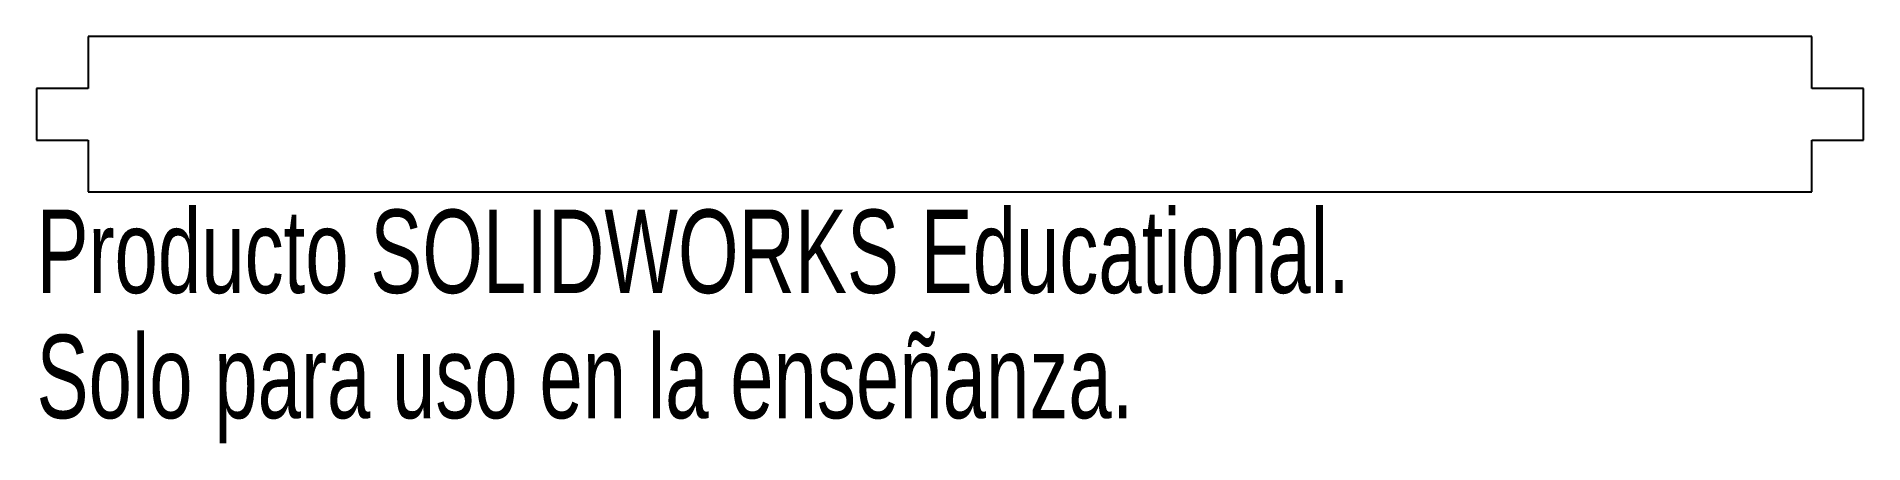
# Model space of a CAD drawing. Header units: millimetres. Extents: x -3 to 103, y -15 to 9.
import ezdxf

# ---------------------------------------------------------------- set-up
doc = ezdxf.new("R2010")
doc.units = ezdxf.units.MM
doc.styles.add('SLDTEXTSTYLE0', font='TXT', dxfattribs={"width": 0.7})

msp = doc.modelspace()

# ---------------------------------------------------------------- linework, layer by layer
at = {"color": 7, "linetype": 'Continuous', "lineweight": 25}
for p, q in [((0, 9), (0, 6)), ((100, 9), (0, 9)), ((100, 6), (100, 9)), ((-3, 6), (-3, 3)), ((0, 6), (-3, 6)), ((103, 6), (100, 6)), ((103, 3), (103, 6)), ((-3, 3), (0, 3)), ((0, 3), (0, 0)), ((100, 3), (103, 3)), ((100, 0), (100, 3)), ((0, 0), (100, 0))]:
    msp.add_line(p, q, dxfattribs=at)

# ---------------------------------------------------------------- texts
at = {"color": 7, "linetype": 'Continuous', "char_height": 4.8336, "attachment_point": 1, "style": 'SLDTEXTSTYLE0'}
for s, insert in [('Producto SOLIDWORKS Educational.', (-3, -1.02)), ('Solo para uso en la enseñanza.', (-3, -8.27))]:
    msp.add_mtext(s, dxfattribs=dict(at, insert=insert))

doc.saveas('drawing.dxf')
